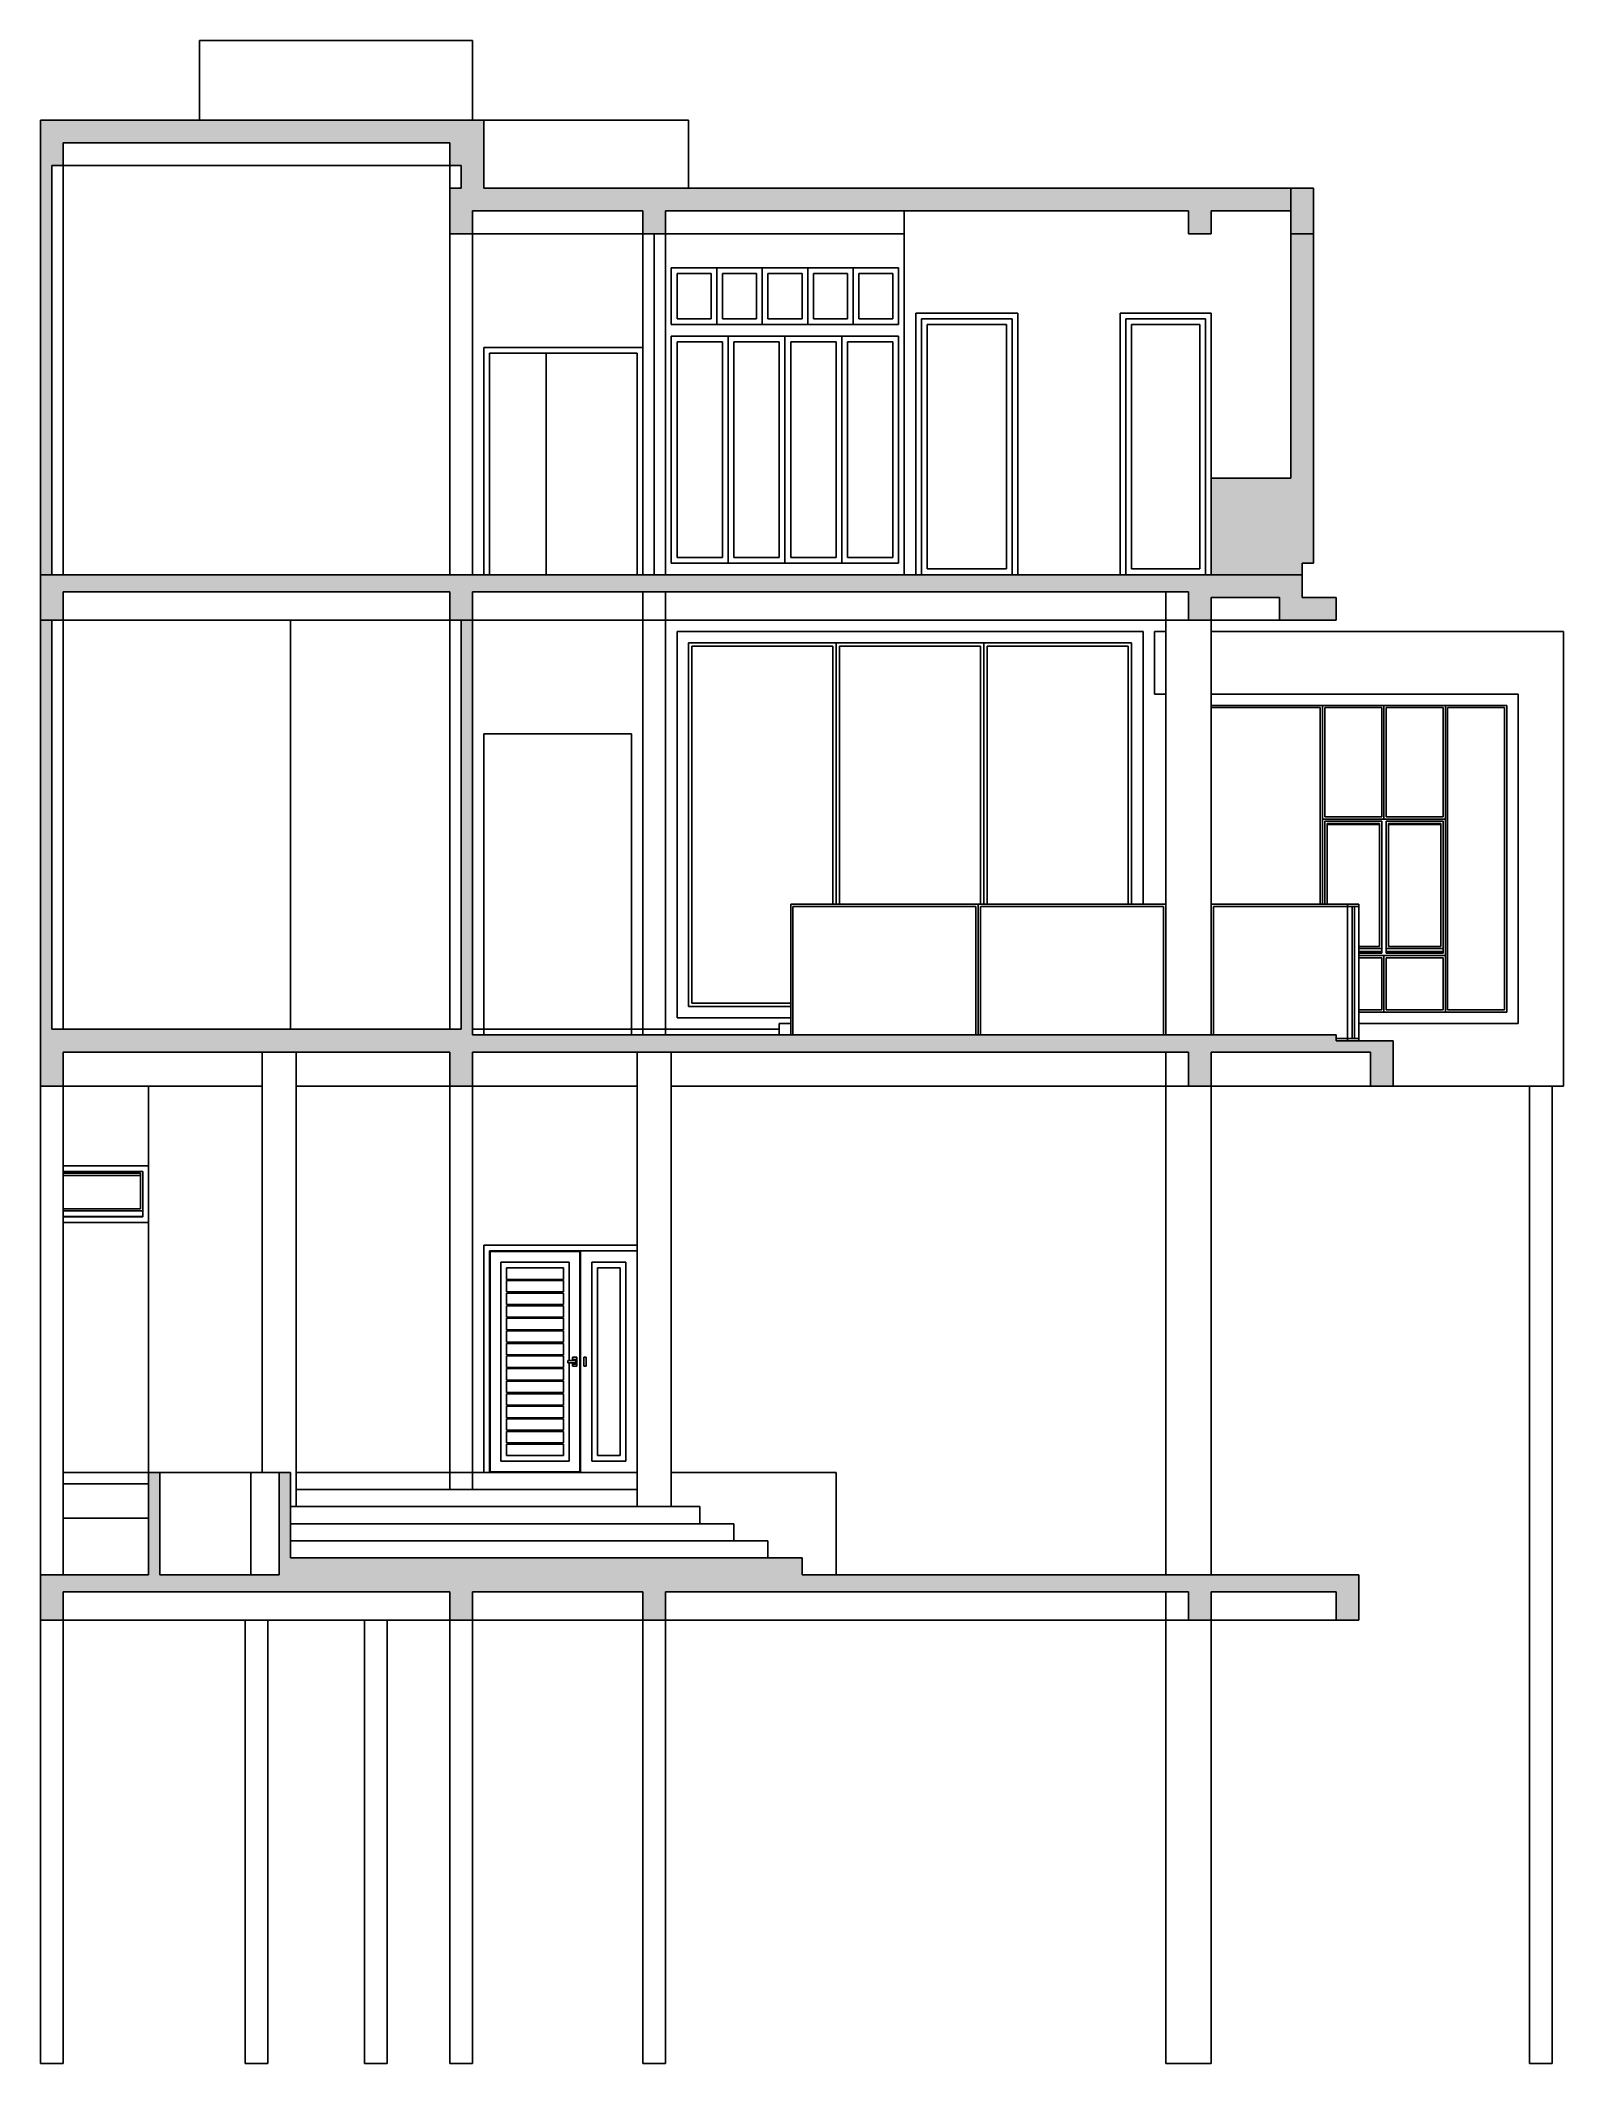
# Model space of a CAD drawing. Header units: metres. Extents: x -7.1 to 6.3, y -8.5 to 9.3.
import ezdxf

# ---------------------------------------------------------------- set-up
doc = ezdxf.new("R2010")
doc.units = ezdxf.units.M
doc.layers.add('SectionCutEdges', color=7, linetype='Continuous')

msp = doc.modelspace()

# ---------------------------------------------------------------- hatches: boundary and pattern name
h = msp.add_hatch(color=256)
h.dxf.hatch_style = 1
h.paths.add_polyline_path([(-3.163, 8.594), (-3.263, 8.594), (-3.463, 8.594), (-5.663, 8.594), (-6.863, 8.594), (-7.063, 8.594), (-7.063, 8.194), (-7.063, 4.594), (-6.963, 4.594), (-6.963, 8.194), (-6.863, 8.194), (-6.863, 8.394), (-3.463, 8.394), (-3.463, 8.194), (-3.363, 8.194), (-3.363, 7.994), (-3.463, 7.994), (-3.463, 7.594), (-3.263, 7.594), (-3.263, 7.794), (-1.763, 7.794), (-1.763, 7.594), (-1.663, 7.594), (-1.563, 7.594), (-1.563, 7.794), (0.537, 7.794), (3.037, 7.794), (3.037, 7.594), (3.237, 7.594), (3.237, 7.794), (3.937, 7.794), (3.937, 7.994), (3.237, 7.994), (3.037, 7.994), (-1.363, 7.994), (-1.563, 7.994), (-1.763, 7.994), (-3.163, 7.994), (-3.163, 8.194), (-3.163, 8.394)])
h = msp.add_hatch(color=256)
h.dxf.hatch_style = 1
h.paths.add_polyline_path([(4.137, 7.994), (3.937, 7.994), (3.937, 7.794), (3.937, 7.594), (4.137, 7.594)])
h = msp.add_hatch(color=256)
h.dxf.hatch_style = 1
h.paths.add_polyline_path([(4.137, 7.594), (3.937, 7.594), (3.937, 5.444), (3.237, 5.444), (3.237, 4.594), (3.837, 4.594), (4.037, 4.594), (4.037, 4.694), (4.137, 4.694)])
h = msp.add_hatch(color=256)
h.dxf.hatch_style = 1
h.paths.add_polyline_path([(4.037, 4.594), (3.837, 4.594), (3.237, 4.594), (3.187, 4.594), (3.037, 4.594), (2.487, 4.594), (2.437, 4.594), (1.537, 4.594), (1.487, 4.594), (0.687, 4.594), (0.637, 4.594), (0.537, 4.594), (-1.563, 4.594), (-1.663, 4.594), (-1.763, 4.594), (-1.813, 4.594), (-2.613, 4.594), (-3.113, 4.594), (-3.163, 4.594), (-3.263, 4.594), (-3.463, 4.594), (-6.863, 4.594), (-6.963, 4.594), (-7.063, 4.594), (-7.063, 4.494), (-7.063, 4.194), (-6.963, 4.194), (-6.863, 4.194), (-6.863, 4.444), (-3.463, 4.444), (-3.463, 4.194), (-3.363, 4.194), (-3.263, 4.194), (-3.263, 4.394), (-3.263, 4.444), (-1.763, 4.444), (-1.563, 4.444), (3.037, 4.444), (3.037, 4.394), (3.037, 4.194), (3.237, 4.194), (3.237, 4.394), (3.837, 4.394), (3.837, 4.194), (4.037, 4.194), (4.337, 4.194), (4.337, 4.394), (4.037, 4.394), (4.037, 4.494)])
h = msp.add_hatch(color=256)
h.dxf.hatch_style = 1
h.paths.add_polyline_path([(4.837, 0.494), (4.637, 0.494), (4.537, 0.494), (4.437, 0.494), (4.337, 0.494), (4.337, 0.514), (4.337, 0.544), (3.257, 0.544), (3.237, 0.544), (2.837, 0.544), (2.817, 0.544), (1.207, 0.544), (1.187, 0.544), (1.167, 0.544), (-0.443, 0.544), (-0.463, 0.544), (-0.563, 0.544), (-1.563, 0.544), (-1.763, 0.544), (-1.863, 0.544), (-3.163, 0.544), (-3.263, 0.544), (-3.263, 0.594), (-3.263, 4.194), (-3.363, 4.194), (-3.363, 0.594), (-3.463, 0.594), (-4.863, 0.594), (-6.863, 0.594), (-6.963, 0.594), (-6.963, 4.194), (-7.063, 4.194), (-7.063, 0.594), (-7.063, 0.394), (-7.063, 0.094), (-6.863, 0.094), (-6.863, 0.394), (-3.463, 0.394), (-3.463, 0.094), (-3.263, 0.094), (-3.263, 0.394), (-1.763, 0.394), (-1.563, 0.394), (2.837, 0.394), (3.037, 0.394), (3.037, 0.094), (3.237, 0.094), (3.237, 0.394), (4.637, 0.394), (4.637, 0.094), (4.837, 0.094), (4.837, 0.394)])
h = msp.add_hatch(color=256)
h.dxf.hatch_style = 1
h.paths.add_polyline_path([(-0.363, -4.056), (-0.663, -4.056), (-4.863, -4.056), (-4.863, -3.906), (-4.863, -3.756), (-4.863, -3.606), (-4.863, -3.306), (-4.963, -3.306), (-4.963, -4.206), (-5.213, -4.206), (-6.013, -4.206), (-6.013, -3.306), (-6.113, -3.306), (-6.113, -3.406), (-6.113, -3.706), (-6.113, -4.206), (-6.863, -4.206), (-7.063, -4.206), (-7.063, -4.356), (-7.063, -4.606), (-6.863, -4.606), (-6.863, -4.356), (-3.463, -4.356), (-3.463, -4.606), (-3.263, -4.606), (-3.263, -4.356), (-1.763, -4.356), (-1.763, -4.606), (-1.563, -4.606), (-1.563, -4.356), (2.837, -4.356), (3.037, -4.356), (3.037, -4.606), (3.237, -4.606), (3.237, -4.356), (4.337, -4.356), (4.337, -4.606), (4.537, -4.606), (4.537, -4.356), (4.537, -4.206), (4.337, -4.206), (3.237, -4.206), (3.037, -4.206), (2.837, -4.206), (-0.063, -4.206), (-0.363, -4.206)])

# ---------------------------------------------------------------- linework, layer by layer
for p, q in [((-5.663, 8.594), (-5.663, 9.294)), ((-3.263, 9.294), (-5.663, 9.294)), ((-3.263, 8.594), (-3.263, 9.294)), ((-3.163, 8.594), (-1.763, 8.594)), ((-1.563, 8.594), (-1.763, 8.594)), ((-1.563, 8.594), (-1.363, 8.594)), ((-1.363, 7.994), (-1.363, 8.594)), ((-3.463, 8.194), (-6.863, 8.194)), ((-6.863, 4.594), (-6.863, 8.194)), ((-3.463, 7.994), (-3.463, 8.194)), ((0.537, 7.594), (0.537, 7.794)), ((-3.463, 4.594), (-3.463, 7.594)), ((-3.263, 7.594), (-1.763, 7.594)), ((-3.263, 4.594), (-3.263, 7.594)), ((-1.763, 6.594), (-1.763, 7.594)), ((-1.663, 4.594), (-1.663, 7.594)), ((0.537, 7.594), (-1.563, 7.594)), ((-1.563, 4.594), (-1.563, 7.594)), ((0.537, 7.594), (0.537, 4.594)), ((-1.513, 6.794), (-1.513, 7.294)), ((-1.513, 7.294), (-1.113, 7.294)), ((-1.163, 7.244), (-1.463, 7.244)), ((-1.463, 7.244), (-1.463, 6.844)), ((-1.163, 6.844), (-1.163, 7.244)), ((-1.113, 7.294), (-1.113, 6.794)), ((-1.113, 7.294), (-0.713, 7.294)), ((-0.763, 7.244), (-1.063, 7.244)), ((-1.063, 7.244), (-1.063, 6.844)), ((-0.763, 6.844), (-0.763, 7.244)), ((-0.713, 7.294), (-0.313, 7.294)), ((-0.713, 7.294), (-0.713, 6.794)), ((-0.363, 7.244), (-0.663, 7.244)), ((-0.663, 7.244), (-0.663, 6.844)), ((-0.363, 6.844), (-0.363, 7.244)), ((-0.313, 7.294), (0.087, 7.294)), ((-0.313, 7.294), (-0.313, 6.794)), ((0.037, 7.244), (-0.263, 7.244)), ((-0.263, 7.244), (-0.263, 6.844)), ((0.037, 6.844), (0.037, 7.244)), ((0.087, 7.294), (0.087, 6.794)), ((0.087, 7.294), (0.487, 7.294)), ((0.437, 7.244), (0.137, 7.244)), ((0.137, 7.244), (0.137, 6.844)), ((0.437, 6.844), (0.437, 7.244)), ((0.487, 6.794), (0.487, 7.294)), ((-1.113, 6.794), (-1.513, 6.794)), ((-1.463, 6.844), (-1.163, 6.844)), ((-0.713, 6.794), (-1.113, 6.794)), ((-1.063, 6.844), (-0.763, 6.844)), ((-0.313, 6.794), (-0.713, 6.794)), ((-0.663, 6.844), (-0.363, 6.844)), ((0.087, 6.794), (-0.313, 6.794)), ((-0.263, 6.844), (0.037, 6.844)), ((0.487, 6.794), (0.087, 6.794)), ((0.137, 6.844), (0.437, 6.844)), ((1.537, 6.894), (0.637, 6.894)), ((0.637, 6.894), (0.637, 4.594)), ((1.487, 6.844), (0.687, 6.844)), ((0.687, 6.844), (0.687, 4.594)), ((1.437, 6.794), (0.737, 6.794)), ((0.737, 6.794), (0.737, 4.644)), ((1.437, 4.644), (1.437, 6.794)), ((1.487, 4.594), (1.487, 6.844)), ((1.537, 4.594), (1.537, 6.894)), ((2.437, 4.594), (2.437, 6.894)), ((3.237, 6.894), (2.437, 6.894)), ((2.487, 6.844), (3.187, 6.844)), ((2.487, 4.594), (2.487, 6.844)), ((3.137, 6.794), (2.537, 6.794)), ((2.537, 6.794), (2.537, 4.644)), ((3.137, 4.644), (3.137, 6.794)), ((3.187, 6.844), (3.187, 4.594)), ((3.237, 5.444), (3.237, 6.894)), ((-3.163, 6.594), (-1.763, 6.594)), ((-3.163, 4.594), (-3.163, 6.594)), ((-1.763, 6.594), (-1.763, 4.594)), ((-1.513, 4.694), (-1.513, 6.694)), ((-1.513, 6.694), (-1.013, 6.694)), ((-1.063, 6.644), (-1.463, 6.644)), ((-1.463, 6.644), (-1.463, 4.744)), ((-1.063, 4.744), (-1.063, 6.644)), ((-1.013, 6.694), (-0.513, 6.694)), ((-1.013, 6.694), (-1.013, 4.694)), ((-0.563, 6.644), (-0.963, 6.644)), ((-0.963, 6.644), (-0.963, 4.744)), ((-0.563, 4.744), (-0.563, 6.644)), ((-0.513, 6.694), (-0.013, 6.694)), ((-0.513, 6.694), (-0.513, 4.694)), ((-0.063, 6.644), (-0.463, 6.644)), ((-0.463, 6.644), (-0.463, 4.744)), ((-0.063, 4.744), (-0.063, 6.644)), ((-0.013, 6.694), (0.487, 6.694)), ((-0.013, 6.694), (-0.013, 4.694)), ((0.437, 6.644), (0.037, 6.644)), ((0.037, 6.644), (0.037, 4.744)), ((0.437, 4.744), (0.437, 6.644)), ((0.487, 4.694), (0.487, 6.694)), ((-3.113, 4.594), (-3.113, 6.544)), ((-3.113, 6.544), (-2.613, 6.544)), ((-2.613, 6.544), (-1.813, 6.544)), ((-2.613, 4.594), (-2.613, 6.544)), ((-1.813, 6.544), (-1.813, 4.594)), ((-1.013, 4.694), (-1.513, 4.694)), ((-1.463, 4.744), (-1.063, 4.744)), ((-0.513, 4.694), (-1.013, 4.694)), ((-0.963, 4.744), (-0.563, 4.744)), ((-0.013, 4.694), (-0.513, 4.694)), ((-0.463, 4.744), (-0.063, 4.744)), ((0.487, 4.694), (-0.013, 4.694)), ((0.037, 4.744), (0.437, 4.744)), ((0.737, 4.644), (1.437, 4.644)), ((2.537, 4.644), (3.137, 4.644)), ((-1.763, 4.194), (-1.763, 4.444)), ((-1.563, 4.194), (-1.563, 4.444)), ((2.837, 4.194), (2.837, 4.444)), ((-6.863, 0.594), (-6.863, 4.194)), ((-6.863, 4.194), (-4.863, 4.194)), ((-3.463, 4.194), (-4.863, 4.194)), ((-4.863, 4.194), (-4.863, 0.594)), ((-3.463, 0.594), (-3.463, 4.194)), ((-3.263, 4.194), (-1.763, 4.194)), ((-1.763, 4.194), (-1.563, 4.194)), ((-1.763, 0.594), (-1.763, 4.194)), ((-1.563, 4.194), (2.837, 4.194)), ((-1.563, 4.194), (-1.563, 0.594)), ((2.637, 4.094), (-1.463, 4.094)), ((-1.463, 4.094), (-1.463, 0.694)), ((2.637, 1.694), (2.637, 4.094)), ((2.837, 4.094), (2.737, 4.094)), ((2.737, 4.094), (2.737, 3.544)), ((2.837, 4.194), (3.037, 4.194)), ((2.837, 4.094), (2.837, 4.194)), ((2.837, 3.544), (2.837, 4.094)), ((3.237, 4.194), (3.837, 4.194)), ((3.237, 4.094), (3.237, 4.194)), ((3.237, 3.544), (3.237, 4.094)), ((6.337, 4.094), (3.237, 4.094)), ((6.337, 4.094), (6.337, 0.094)), ((-1.363, 3.994), (-1.363, 0.794)), ((-0.063, 3.994), (-1.363, 3.994)), ((-0.093, 3.964), (-1.333, 3.964)), ((-1.333, 3.964), (-1.333, 0.824)), ((-0.093, 1.694), (-0.093, 3.964)), ((1.237, 3.994), (-0.063, 3.994)), ((-0.063, 3.994), (-0.063, 1.694)), ((1.207, 3.964), (-0.033, 3.964)), ((-0.033, 3.964), (-0.033, 1.694)), ((1.207, 1.694), (1.207, 3.964)), ((2.537, 3.994), (1.237, 3.994)), ((1.237, 3.994), (1.237, 1.694)), ((2.507, 3.964), (1.267, 3.964)), ((1.267, 3.964), (1.267, 1.694)), ((2.507, 1.694), (2.507, 3.964)), ((2.537, 1.694), (2.537, 3.994)), ((2.837, 3.544), (2.737, 3.544)), ((2.837, 1.694), (2.837, 3.544)), ((5.937, 3.544), (3.237, 3.544)), ((3.237, 3.444), (3.237, 3.544)), ((3.237, 3.444), (4.217, 3.444)), ((3.237, 3.424), (3.237, 3.444)), ((4.197, 3.424), (3.237, 3.424)), ((3.237, 1.694), (3.237, 3.424)), ((4.197, 1.694), (4.197, 3.424)), ((4.217, 2.444), (4.217, 3.444)), ((4.217, 3.444), (4.757, 3.444)), ((4.237, 3.424), (4.237, 2.464)), ((4.737, 3.424), (4.237, 3.424)), ((4.737, 2.464), (4.737, 3.424)), ((4.757, 3.444), (5.297, 3.444)), ((4.757, 2.444), (4.757, 3.444)), ((4.777, 3.424), (4.777, 2.464)), ((5.277, 3.424), (4.777, 3.424)), ((5.277, 2.464), (5.277, 3.424)), ((5.297, 3.444), (5.837, 3.444)), ((5.297, 2.444), (5.297, 3.444)), ((5.817, 3.424), (5.317, 3.424)), ((5.317, 0.764), (5.317, 3.424)), ((5.817, 0.764), (5.817, 3.424)), ((5.837, 0.744), (5.837, 3.444)), ((5.937, 0.644), (5.937, 3.544)), ((-3.163, 3.194), (-1.863, 3.194)), ((-3.163, 0.594), (-3.163, 3.194)), ((-1.863, 0.594), (-1.863, 3.194)), ((4.217, 1.694), (4.217, 2.444)), ((4.757, 2.444), (4.217, 2.444)), ((4.237, 2.464), (4.737, 2.464)), ((4.237, 2.424), (4.237, 1.694)), ((4.737, 2.424), (4.237, 2.424)), ((4.717, 2.405), (4.257, 2.405)), ((4.257, 2.405), (4.257, 2.395)), ((4.717, 2.395), (4.257, 2.395)), ((4.257, 2.395), (4.257, 1.694)), ((4.717, 2.405), (4.717, 2.395)), ((4.717, 1.323), (4.717, 2.395)), ((4.737, 2.424), (4.737, 1.304)), ((5.297, 2.444), (4.757, 2.444)), ((4.777, 2.464), (5.277, 2.464)), ((5.277, 2.424), (4.777, 2.424)), ((4.777, 1.304), (4.777, 2.424)), ((5.257, 2.405), (4.797, 2.405)), ((4.797, 2.405), (4.797, 2.395)), ((5.257, 2.395), (4.797, 2.395)), ((4.797, 2.395), (4.797, 1.323)), ((5.257, 2.405), (5.257, 2.395)), ((5.257, 1.323), (5.257, 2.395)), ((5.277, 2.424), (5.277, 1.304)), ((5.297, 1.244), (5.297, 2.444)), ((-0.093, 1.694), (-0.463, 1.694)), ((-0.463, 1.694), (-0.463, 0.824)), ((-0.443, 1.674), (1.167, 1.674)), ((-0.443, 0.544), (-0.443, 1.674)), ((-0.063, 1.694), (-0.093, 1.694)), ((-0.033, 1.694), (-0.063, 1.694)), ((1.187, 1.694), (-0.033, 1.694)), ((1.167, 1.674), (1.167, 0.544)), ((1.187, 1.694), (1.187, 0.544)), ((1.207, 1.694), (1.187, 1.694)), ((1.237, 1.694), (1.207, 1.694)), ((1.207, 0.544), (1.207, 1.674)), ((1.207, 1.674), (2.817, 1.674)), ((1.267, 1.694), (1.237, 1.694)), ((2.507, 1.694), (1.267, 1.694)), ((2.537, 1.694), (2.507, 1.694)), ((2.637, 1.694), (2.537, 1.694)), ((2.837, 1.694), (2.637, 1.694)), ((2.817, 1.674), (2.817, 0.544)), ((2.837, 0.544), (2.837, 1.694)), ((4.197, 1.694), (3.237, 1.694)), ((3.237, 0.544), (3.237, 1.694)), ((3.257, 0.544), (3.257, 1.674)), ((3.257, 1.674), (4.437, 1.674)), ((4.217, 1.694), (4.197, 1.694)), ((4.237, 1.694), (4.217, 1.694)), ((4.257, 1.694), (4.237, 1.694)), ((4.437, 1.694), (4.257, 1.694)), ((4.437, 0.514), (4.437, 1.674)), ((4.537, 1.323), (4.537, 1.674)), ((4.537, 1.323), (4.717, 1.323)), ((4.537, 1.304), (4.537, 1.323)), ((4.737, 1.304), (4.537, 1.304)), ((4.537, 1.278), (4.537, 1.304)), ((4.737, 1.278), (4.537, 1.278)), ((4.537, 1.264), (4.537, 1.278)), ((4.537, 1.264), (4.737, 1.264)), ((4.537, 1.244), (4.537, 1.264)), ((4.737, 1.304), (4.737, 1.278)), ((4.737, 1.278), (4.737, 1.264)), ((5.277, 1.304), (4.777, 1.304)), ((4.777, 1.304), (4.777, 1.278)), ((5.277, 1.278), (4.777, 1.278)), ((4.777, 1.278), (4.777, 1.264)), ((4.777, 1.264), (5.277, 1.264)), ((4.797, 1.323), (5.257, 1.323)), ((5.277, 1.304), (5.277, 1.278)), ((5.277, 1.264), (5.277, 1.278)), ((4.757, 1.244), (4.537, 1.244)), ((4.537, 1.224), (4.537, 1.244)), ((4.737, 1.224), (4.537, 1.224)), ((4.537, 0.764), (4.537, 1.224)), ((4.737, 0.764), (4.737, 1.224)), ((5.297, 1.244), (4.757, 1.244)), ((4.757, 0.744), (4.757, 1.244)), ((5.277, 1.224), (4.777, 1.224)), ((4.777, 1.224), (4.777, 0.764)), ((5.277, 0.764), (5.277, 1.224)), ((5.297, 0.744), (5.297, 1.244)), ((-1.363, 0.794), (-0.463, 0.794)), ((-1.333, 0.824), (-0.463, 0.824)), ((-0.463, 0.824), (-0.463, 0.794)), ((-0.463, 0.794), (-0.463, 0.694)), ((4.537, 0.764), (4.737, 0.764)), ((4.537, 0.744), (4.537, 0.764)), ((4.757, 0.744), (4.537, 0.744)), ((4.537, 0.644), (4.537, 0.744)), ((5.297, 0.744), (4.757, 0.744)), ((4.777, 0.764), (5.277, 0.764)), ((5.837, 0.744), (5.297, 0.744)), ((5.317, 0.764), (5.817, 0.764)), ((-3.263, 0.594), (-3.163, 0.594)), ((-1.863, 0.594), (-3.163, 0.594)), ((-3.163, 0.594), (-3.163, 0.544)), ((-1.863, 0.594), (-1.863, 0.544)), ((-1.863, 0.594), (-1.763, 0.594)), ((-1.763, 0.594), (-1.563, 0.594)), ((-1.763, 0.544), (-1.763, 0.594)), ((-1.563, 0.594), (-1.563, 0.544)), ((-0.563, 0.594), (-1.563, 0.594)), ((-1.463, 0.694), (-0.463, 0.694)), ((-0.563, 0.644), (-0.463, 0.644)), ((-0.563, 0.594), (-0.563, 0.644)), ((-0.563, 0.544), (-0.563, 0.594)), ((-0.463, 0.694), (-0.463, 0.644)), ((-0.463, 0.544), (-0.463, 0.644)), ((5.937, 0.644), (4.537, 0.644)), ((4.537, 0.514), (4.537, 0.644)), ((-5.113, 0.394), (-5.113, 0.094)), ((-4.813, 0.394), (-4.813, 0.094)), ((-1.813, 0.394), (-1.813, 0.094)), ((-1.513, 0.394), (-1.513, 0.094)), ((2.837, 0.094), (2.837, 0.394)), ((4.437, 0.514), (4.337, 0.514)), ((-7.063, -4.206), (-7.063, 0.094)), ((-6.863, 0.094), (-6.113, 0.094)), ((-6.863, -0.606), (-6.863, 0.094)), ((-6.113, 0.094), (-5.113, 0.094)), ((-6.113, -0.606), (-6.113, 0.094)), ((-5.113, 0.094), (-5.113, -3.306)), ((-4.813, 0.094), (-4.813, -3.306)), ((-3.463, 0.094), (-4.813, 0.094)), ((-3.463, -3.306), (-3.463, 0.094)), ((-3.263, 0.094), (-1.813, 0.094)), ((-3.263, -3.306), (-3.263, 0.094)), ((-1.813, 0.094), (-1.813, -1.306)), ((-1.513, 0.094), (-1.513, -3.306)), ((2.837, 0.094), (-1.513, 0.094)), ((2.837, -4.206), (2.837, 0.094)), ((2.837, 0.094), (3.037, 0.094)), ((3.237, 0.094), (4.637, 0.094)), ((3.237, -4.206), (3.237, 0.094)), ((6.037, 0.094), (4.837, 0.094)), ((6.237, 0.094), (6.037, 0.094)), ((6.037, 0.094), (6.037, -8.506)), ((6.337, 0.094), (6.237, 0.094)), ((6.237, 0.094), (6.237, -8.506)), ((-6.863, -0.606), (-6.113, -0.606)), ((-6.863, -0.656), (-6.863, -0.606)), ((-6.863, -0.656), (-6.163, -0.656)), ((-6.863, -0.673), (-6.863, -0.656)), ((-6.183, -0.673), (-6.863, -0.673)), ((-6.863, -0.693), (-6.863, -0.673)), ((-6.183, -0.693), (-6.863, -0.693)), ((-6.863, -0.985), (-6.863, -0.693)), ((-6.183, -0.673), (-6.183, -0.693)), ((-6.183, -0.985), (-6.183, -0.693)), ((-6.163, -0.656), (-6.163, -1.002)), ((-6.113, -0.606), (-6.113, -1.106)), ((-6.863, -0.985), (-6.183, -0.985)), ((-6.863, -1.002), (-6.863, -0.985)), ((-6.163, -1.002), (-6.863, -1.002)), ((-6.863, -1.052), (-6.863, -1.002)), ((-6.863, -1.056), (-6.863, -1.052)), ((-6.163, -1.052), (-6.863, -1.052)), ((-6.863, -1.056), (-6.163, -1.056)), ((-6.863, -1.106), (-6.863, -1.056)), ((-6.163, -1.002), (-6.163, -1.052)), ((-6.163, -1.056), (-6.163, -1.052)), ((-6.113, -1.106), (-6.863, -1.106)), ((-6.863, -3.306), (-6.863, -1.106)), ((-6.113, -3.306), (-6.113, -1.106)), ((-1.813, -1.306), (-3.163, -1.306)), ((-3.163, -1.306), (-3.163, -3.306)), ((-3.113, -1.356), (-3.113, -3.306)), ((-2.313, -1.356), (-3.113, -1.356)), ((-2.318, -1.361), (-3.108, -1.361)), ((-3.108, -1.361), (-3.108, -3.301)), ((-2.318, -3.301), (-2.318, -1.361)), ((-1.813, -1.356), (-2.313, -1.356)), ((-2.313, -1.356), (-2.313, -3.306)), ((-1.813, -1.306), (-1.813, -1.356)), ((-1.813, -1.356), (-1.813, -3.306)), ((-2.413, -1.456), (-3.013, -1.456)), ((-3.013, -1.456), (-3.013, -3.206)), ((-2.963, -1.506), (-2.963, -1.606)), ((-2.463, -1.506), (-2.963, -1.506)), ((-2.463, -1.606), (-2.463, -1.506)), ((-2.413, -2.321), (-2.413, -1.456)), ((-1.913, -1.456), (-2.213, -1.456)), ((-2.213, -1.456), (-2.213, -3.206)), ((-2.163, -1.506), (-2.163, -3.156)), ((-1.963, -1.506), (-2.163, -1.506)), ((-1.963, -3.156), (-1.963, -1.506)), ((-1.913, -3.206), (-1.913, -1.456)), ((-2.463, -1.606), (-2.963, -1.606)), ((-2.463, -1.616), (-2.963, -1.616)), ((-2.963, -1.616), (-2.963, -1.717)), ((-2.463, -1.717), (-2.963, -1.717)), ((-2.463, -1.727), (-2.963, -1.727)), ((-2.963, -1.727), (-2.963, -1.828)), ((-2.463, -1.717), (-2.463, -1.616)), ((-2.463, -1.828), (-2.463, -1.727)), ((-2.463, -1.828), (-2.963, -1.828)), ((-2.463, -1.838), (-2.963, -1.838)), ((-2.963, -1.838), (-2.963, -1.938)), ((-2.463, -1.938), (-2.963, -1.938)), ((-2.463, -1.948), (-2.963, -1.948)), ((-2.963, -1.948), (-2.963, -2.049)), ((-2.463, -1.938), (-2.463, -1.838)), ((-2.463, -2.049), (-2.463, -1.948)), ((-2.463, -2.049), (-2.963, -2.049)), ((-2.463, -2.059), (-2.963, -2.059)), ((-2.963, -2.059), (-2.963, -2.16)), ((-2.463, -2.16), (-2.463, -2.059)), ((-2.463, -2.16), (-2.963, -2.16)), ((-2.463, -2.17), (-2.963, -2.17)), ((-2.963, -2.17), (-2.963, -2.27)), ((-2.463, -2.27), (-2.963, -2.27)), ((-2.463, -2.28), (-2.963, -2.28)), ((-2.963, -2.28), (-2.963, -2.381)), ((-2.463, -2.27), (-2.463, -2.17)), ((-2.463, -2.381), (-2.463, -2.28)), ((-2.383, -2.291), (-2.383, -2.321)), ((-2.343, -2.291), (-2.383, -2.291)), ((-2.373, -2.311), (-2.373, -2.321)), ((-2.353, -2.311), (-2.373, -2.311)), ((-2.343, -2.291), (-2.363, -2.291)), ((-2.353, -2.321), (-2.353, -2.311)), ((-2.343, -2.371), (-2.343, -2.291)), ((-2.283, -2.371), (-2.283, -2.291)), ((-2.283, -2.291), (-2.263, -2.291)), ((-2.263, -2.291), (-2.263, -2.371)), ((-2.463, -2.381), (-2.963, -2.381)), ((-2.463, -2.391), (-2.963, -2.391)), ((-2.963, -2.391), (-2.963, -2.492)), ((-2.463, -2.492), (-2.963, -2.492)), ((-2.463, -2.492), (-2.463, -2.391)), ((-2.423, -2.321), (-2.423, -2.341)), ((-2.413, -2.321), (-2.423, -2.321)), ((-2.423, -2.341), (-2.413, -2.341)), ((-2.383, -2.321), (-2.413, -2.321)), ((-2.413, -3.206), (-2.413, -2.341)), ((-2.413, -2.341), (-2.383, -2.341)), ((-2.373, -2.321), (-2.383, -2.321)), ((-2.383, -2.341), (-2.383, -2.371)), ((-2.383, -2.341), (-2.373, -2.341)), ((-2.383, -2.371), (-2.343, -2.371)), ((-2.353, -2.321), (-2.373, -2.321)), ((-2.373, -2.341), (-2.373, -2.351)), ((-2.373, -2.341), (-2.353, -2.341)), ((-2.373, -2.351), (-2.353, -2.351)), ((-2.353, -2.341), (-2.353, -2.321)), ((-2.353, -2.351), (-2.353, -2.341)), ((-2.263, -2.371), (-2.283, -2.371)), ((-2.463, -2.502), (-2.963, -2.502)), ((-2.963, -2.502), (-2.963, -2.602)), ((-2.463, -2.602), (-2.963, -2.602)), ((-2.463, -2.612), (-2.963, -2.612)), ((-2.963, -2.612), (-2.963, -2.713)), ((-2.463, -2.602), (-2.463, -2.502)), ((-2.463, -2.713), (-2.463, -2.612)), ((-2.463, -2.713), (-2.963, -2.713)), ((-2.463, -2.723), (-2.963, -2.723)), ((-2.963, -2.723), (-2.963, -2.824)), ((-2.463, -2.824), (-2.963, -2.824)), ((-2.463, -2.834), (-2.963, -2.834)), ((-2.963, -2.834), (-2.963, -2.934)), ((-2.463, -2.824), (-2.463, -2.723)), ((-2.463, -2.934), (-2.463, -2.834)), ((-2.463, -2.934), (-2.963, -2.934)), ((-2.463, -2.944), (-2.963, -2.944)), ((-2.963, -2.944), (-2.963, -3.045)), ((-2.463, -3.045), (-2.463, -2.944)), ((-2.463, -3.045), (-2.963, -3.045)), ((-2.463, -3.055), (-2.963, -3.055)), ((-2.963, -3.055), (-2.963, -3.156)), ((-2.963, -3.156), (-2.463, -3.156)), ((-2.463, -3.156), (-2.463, -3.055)), ((-2.163, -3.156), (-1.963, -3.156)), ((-6.863, -3.306), (-6.113, -3.306)), ((-6.863, -3.406), (-6.863, -3.306)), ((-5.213, -3.306), (-6.013, -3.306)), ((-5.213, -3.306), (-5.213, -4.206)), ((-5.213, -3.306), (-5.113, -3.306)), ((-5.113, -3.306), (-4.963, -3.306)), ((-4.813, -3.456), (-4.813, -3.306)), ((-4.813, -3.306), (-3.463, -3.306)), ((-3.463, -3.456), (-3.463, -3.306)), ((-3.463, -3.306), (-3.263, -3.306)), ((-3.263, -3.456), (-3.263, -3.306)), ((-3.263, -3.306), (-3.163, -3.306)), ((-3.163, -3.306), (-3.113, -3.306)), ((-3.113, -3.306), (-2.313, -3.306)), ((-3.108, -3.301), (-2.318, -3.301)), ((-3.013, -3.206), (-2.413, -3.206)), ((-2.313, -3.306), (-1.813, -3.306)), ((-2.213, -3.206), (-1.913, -3.206)), ((-1.813, -3.306), (-1.813, -3.456)), ((-0.063, -3.306), (-1.513, -3.306)), ((-1.513, -3.306), (-1.513, -3.606)), ((-0.063, -3.306), (-0.063, -4.206)), ((-6.863, -3.406), (-6.113, -3.406)), ((-6.863, -3.706), (-6.863, -3.406)), ((-4.813, -3.606), (-4.813, -3.456)), ((-4.813, -3.456), (-3.463, -3.456)), ((-3.463, -3.456), (-3.263, -3.456)), ((-3.263, -3.456), (-1.813, -3.456)), ((-1.813, -3.456), (-1.813, -3.606)), ((-6.863, -4.206), (-6.863, -3.706)), ((-6.113, -3.706), (-6.863, -3.706)), ((-4.813, -3.606), (-4.863, -3.606)), ((-1.813, -3.606), (-4.813, -3.606)), ((-1.513, -3.606), (-1.813, -3.606)), ((-1.263, -3.606), (-1.513, -3.606)), ((-1.263, -3.606), (-1.263, -3.756)), ((-1.263, -3.756), (-4.863, -3.756)), ((-4.863, -3.906), (-0.963, -3.906)), ((-1.263, -3.756), (-0.963, -3.756)), ((-0.963, -3.756), (-0.963, -3.906)), ((-0.963, -3.906), (-0.663, -3.906)), ((-0.663, -3.906), (-0.663, -4.056)), ((2.837, -4.606), (2.837, -4.356)), ((-7.063, -8.506), (-7.063, -4.606)), ((-6.863, -8.506), (-6.863, -4.606)), ((-6.863, -4.606), (-5.263, -4.606)), ((-5.263, -8.506), (-5.263, -4.606)), ((-5.263, -4.606), (-5.063, -4.606)), ((-5.063, -8.506), (-5.063, -4.606)), ((-5.063, -4.606), (-4.213, -4.606)), ((-4.213, -8.506), (-4.213, -4.606)), ((-4.213, -4.606), (-4.013, -4.606)), ((-4.013, -8.506), (-4.013, -4.606)), ((-4.013, -4.606), (-3.463, -4.606)), ((-3.463, -8.506), (-3.463, -4.606)), ((-3.263, -4.606), (-1.763, -4.606)), ((-3.263, -8.506), (-3.263, -4.606)), ((-1.763, -8.506), (-1.763, -4.606)), ((-1.563, -4.606), (2.837, -4.606)), ((-1.563, -8.506), (-1.563, -4.606)), ((3.037, -4.606), (2.837, -4.606)), ((2.837, -8.506), (2.837, -4.606)), ((4.337, -4.606), (3.237, -4.606)), ((3.237, -8.506), (3.237, -4.606)), ((-7.063, -8.506), (-6.863, -8.506)), ((-5.263, -8.506), (-5.063, -8.506)), ((-4.013, -8.506), (-4.213, -8.506)), ((-3.263, -8.506), (-3.463, -8.506)), ((-1.763, -8.506), (-1.563, -8.506)), ((3.237, -8.506), (2.837, -8.506)), ((6.237, -8.506), (6.037, -8.506))]:
    msp.add_line(p, q)
at = {"layer": 'SectionCutEdges'}
for p, q in [((-7.063, 8.594), (-7.063, 8.194)), ((-6.863, 8.594), (-7.063, 8.594)), ((-5.663, 8.594), (-6.863, 8.594)), ((-3.463, 8.594), (-5.663, 8.594)), ((-3.263, 8.594), (-3.463, 8.594)), ((-3.163, 8.594), (-3.263, 8.594)), ((-3.163, 8.394), (-3.163, 8.594)), ((-6.863, 8.194), (-6.863, 8.394)), ((-6.863, 8.394), (-3.463, 8.394)), ((-3.463, 8.394), (-3.463, 8.194)), ((-3.163, 8.194), (-3.163, 8.394)), ((-7.063, 8.194), (-7.063, 4.594)), ((-6.963, 8.194), (-6.863, 8.194)), ((-6.963, 4.594), (-6.963, 8.194)), ((-3.463, 8.194), (-3.363, 8.194)), ((-3.363, 8.194), (-3.363, 7.994)), ((-3.163, 7.994), (-3.163, 8.194)), ((-3.463, 7.994), (-3.463, 7.594)), ((-3.363, 7.994), (-3.463, 7.994)), ((-1.763, 7.994), (-3.163, 7.994)), ((-1.563, 7.994), (-1.763, 7.994)), ((-1.363, 7.994), (-1.563, 7.994)), ((3.037, 7.994), (-1.363, 7.994)), ((3.237, 7.994), (3.037, 7.994)), ((3.937, 7.994), (3.237, 7.994)), ((4.137, 7.994), (3.937, 7.994)), ((3.937, 7.994), (3.937, 7.794)), ((4.137, 7.594), (4.137, 7.994)), ((-3.263, 7.594), (-3.263, 7.794)), ((-3.263, 7.794), (-1.763, 7.794)), ((-1.763, 7.794), (-1.763, 7.594)), ((-1.563, 7.594), (-1.563, 7.794)), ((-1.563, 7.794), (0.537, 7.794)), ((0.537, 7.794), (3.037, 7.794)), ((3.037, 7.794), (3.037, 7.594)), ((3.237, 7.594), (3.237, 7.794)), ((3.237, 7.794), (3.937, 7.794)), ((3.937, 7.794), (3.937, 7.594)), ((-3.463, 7.594), (-3.263, 7.594)), ((-1.763, 7.594), (-1.663, 7.594)), ((-1.663, 7.594), (-1.563, 7.594)), ((3.037, 7.594), (3.237, 7.594)), ((3.937, 7.594), (4.137, 7.594)), ((3.937, 7.594), (3.937, 5.444)), ((4.137, 4.694), (4.137, 7.594)), ((3.937, 5.444), (3.237, 5.444)), ((3.237, 5.444), (3.237, 4.594)), ((4.037, 4.694), (4.137, 4.694)), ((4.037, 4.594), (4.037, 4.694)), ((-7.063, 4.594), (-7.063, 4.494)), ((-6.963, 4.594), (-7.063, 4.594)), ((-7.063, 4.494), (-7.063, 4.194)), ((-6.863, 4.594), (-6.963, 4.594)), ((-6.863, 4.594), (-3.463, 4.594)), ((-3.263, 4.594), (-3.463, 4.594)), ((-3.163, 4.594), (-3.263, 4.594)), ((-3.113, 4.594), (-3.163, 4.594)), ((-2.613, 4.594), (-3.113, 4.594)), ((-1.813, 4.594), (-2.613, 4.594)), ((-1.763, 4.594), (-1.813, 4.594)), ((-1.663, 4.594), (-1.763, 4.594)), ((-1.563, 4.594), (-1.663, 4.594)), ((0.537, 4.594), (-1.563, 4.594)), ((0.637, 4.594), (0.537, 4.594)), ((0.687, 4.594), (0.637, 4.594)), ((1.487, 4.594), (0.687, 4.594)), ((1.537, 4.594), (1.487, 4.594)), ((2.437, 4.594), (1.537, 4.594)), ((2.487, 4.594), (2.437, 4.594)), ((3.037, 4.594), (2.487, 4.594)), ((3.187, 4.594), (3.037, 4.594)), ((3.237, 4.594), (3.187, 4.594)), ((3.837, 4.594), (3.237, 4.594)), ((4.037, 4.594), (3.837, 4.594)), ((4.037, 4.494), (4.037, 4.594)), ((4.037, 4.394), (4.037, 4.494)), ((-6.863, 4.194), (-6.863, 4.444)), ((-6.863, 4.444), (-3.463, 4.444)), ((-3.463, 4.444), (-3.463, 4.194)), ((-3.263, 4.444), (-1.763, 4.444)), ((-3.263, 4.394), (-3.263, 4.444)), ((-3.263, 4.194), (-3.263, 4.394)), ((-1.763, 4.444), (-1.563, 4.444)), ((-1.563, 4.444), (3.037, 4.444)), ((3.037, 4.444), (3.037, 4.394)), ((3.037, 4.394), (3.037, 4.194)), ((3.237, 4.194), (3.237, 4.394)), ((3.237, 4.394), (3.837, 4.394)), ((3.837, 4.394), (3.837, 4.194)), ((4.337, 4.394), (4.037, 4.394)), ((4.337, 4.194), (4.337, 4.394)), ((-7.063, 4.194), (-6.963, 4.194)), ((-7.063, 4.194), (-7.063, 0.594)), ((-6.963, 4.194), (-6.863, 4.194)), ((-6.963, 0.594), (-6.963, 4.194)), ((-3.463, 4.194), (-3.363, 4.194)), ((-3.363, 4.194), (-3.263, 4.194)), ((-3.363, 4.194), (-3.363, 0.594)), ((-3.263, 0.594), (-3.263, 4.194)), ((3.037, 4.194), (3.237, 4.194)), ((3.837, 4.194), (4.037, 4.194)), ((4.037, 4.194), (4.337, 4.194)), ((4.537, 1.694), (4.437, 1.694)), ((4.437, 1.694), (4.437, 1.674)), ((4.437, 1.674), (4.477, 1.674)), ((4.477, 1.674), (4.477, 0.514)), ((4.477, 1.674), (4.497, 1.674)), ((4.497, 0.514), (4.497, 1.674)), ((4.497, 1.674), (4.537, 1.674)), ((4.537, 1.674), (4.537, 1.694)), ((-7.063, 0.594), (-7.063, 0.394)), ((-6.863, 0.594), (-6.963, 0.594)), ((-4.863, 0.594), (-6.863, 0.594)), ((-3.463, 0.594), (-4.863, 0.594)), ((-3.363, 0.594), (-3.463, 0.594)), ((-3.263, 0.544), (-3.263, 0.594)), ((-3.163, 0.544), (-3.263, 0.544)), ((-1.863, 0.544), (-3.163, 0.544)), ((-1.763, 0.544), (-1.863, 0.544)), ((-1.563, 0.544), (-1.763, 0.544)), ((-0.563, 0.544), (-1.563, 0.544)), ((-0.463, 0.544), (-0.563, 0.544)), ((-0.443, 0.544), (-0.463, 0.544)), ((1.167, 0.544), (-0.443, 0.544)), ((1.187, 0.544), (1.167, 0.544)), ((1.207, 0.544), (1.187, 0.544)), ((2.817, 0.544), (1.207, 0.544)), ((2.837, 0.544), (2.817, 0.544)), ((3.237, 0.544), (2.837, 0.544)), ((3.257, 0.544), (3.237, 0.544)), ((4.337, 0.544), (3.257, 0.544)), ((4.337, 0.514), (4.337, 0.544)), ((-7.063, 0.394), (-7.063, 0.094)), ((-6.863, 0.094), (-6.863, 0.394)), ((-6.863, 0.394), (-3.463, 0.394)), ((-3.463, 0.394), (-3.463, 0.094)), ((-3.263, 0.094), (-3.263, 0.394)), ((-3.263, 0.394), (-1.763, 0.394)), ((-1.763, 0.394), (-1.563, 0.394)), ((-1.563, 0.394), (2.837, 0.394)), ((2.837, 0.394), (3.037, 0.394)), ((3.037, 0.394), (3.037, 0.094)), ((3.237, 0.094), (3.237, 0.394)), ((3.237, 0.394), (4.637, 0.394)), ((4.337, 0.494), (4.337, 0.514)), ((4.437, 0.494), (4.337, 0.494)), ((4.477, 0.514), (4.437, 0.514)), ((4.437, 0.514), (4.437, 0.494)), ((4.437, 0.494), (4.537, 0.494)), ((4.497, 0.514), (4.477, 0.514)), ((4.537, 0.514), (4.497, 0.514)), ((4.537, 0.494), (4.537, 0.514)), ((4.637, 0.494), (4.537, 0.494)), ((4.837, 0.494), (4.637, 0.494)), ((4.637, 0.394), (4.637, 0.094)), ((4.837, 0.394), (4.837, 0.494)), ((4.837, 0.094), (4.837, 0.394)), ((-7.063, 0.094), (-6.863, 0.094)), ((-3.463, 0.094), (-3.263, 0.094)), ((3.037, 0.094), (3.237, 0.094)), ((4.637, 0.094), (4.837, 0.094)), ((-6.113, -3.306), (-6.113, -3.406)), ((-6.013, -3.306), (-6.113, -3.306)), ((-6.013, -4.206), (-6.013, -3.306)), ((-4.963, -3.306), (-4.963, -4.206)), ((-4.863, -3.306), (-4.963, -3.306)), ((-4.863, -3.606), (-4.863, -3.306)), ((-6.113, -3.406), (-6.113, -3.706)), ((-6.113, -3.706), (-6.113, -4.206)), ((-4.863, -3.756), (-4.863, -3.606)), ((-4.863, -3.906), (-4.863, -3.756)), ((-4.863, -4.056), (-4.863, -3.906)), ((-0.663, -4.056), (-4.863, -4.056)), ((-0.363, -4.056), (-0.663, -4.056)), ((-0.363, -4.206), (-0.363, -4.056)), ((-6.863, -4.206), (-7.063, -4.206)), ((-7.063, -4.206), (-7.063, -4.356)), ((-6.113, -4.206), (-6.863, -4.206)), ((-5.213, -4.206), (-6.013, -4.206)), ((-4.963, -4.206), (-5.213, -4.206)), ((-0.063, -4.206), (-0.363, -4.206)), ((2.837, -4.206), (-0.063, -4.206)), ((3.037, -4.206), (2.837, -4.206)), ((3.237, -4.206), (3.037, -4.206)), ((4.337, -4.206), (3.237, -4.206)), ((4.537, -4.206), (4.337, -4.206)), ((4.537, -4.356), (4.537, -4.206)), ((-7.063, -4.356), (-7.063, -4.606)), ((-6.863, -4.606), (-6.863, -4.356)), ((-6.863, -4.356), (-3.463, -4.356)), ((-3.463, -4.356), (-3.463, -4.606)), ((-3.263, -4.606), (-3.263, -4.356)), ((-3.263, -4.356), (-1.763, -4.356)), ((-1.763, -4.356), (-1.763, -4.606)), ((-1.563, -4.606), (-1.563, -4.356)), ((-1.563, -4.356), (2.837, -4.356)), ((2.837, -4.356), (3.037, -4.356)), ((3.037, -4.356), (3.037, -4.606)), ((3.237, -4.606), (3.237, -4.356)), ((3.237, -4.356), (4.337, -4.356)), ((4.337, -4.356), (4.337, -4.606)), ((4.537, -4.606), (4.537, -4.356)), ((-7.063, -4.606), (-6.863, -4.606)), ((-3.463, -4.606), (-3.263, -4.606)), ((-1.763, -4.606), (-1.563, -4.606)), ((3.037, -4.606), (3.237, -4.606)), ((4.337, -4.606), (4.537, -4.606))]:
    msp.add_line(p, q, dxfattribs=at)

doc.saveas('drawing.dxf')
